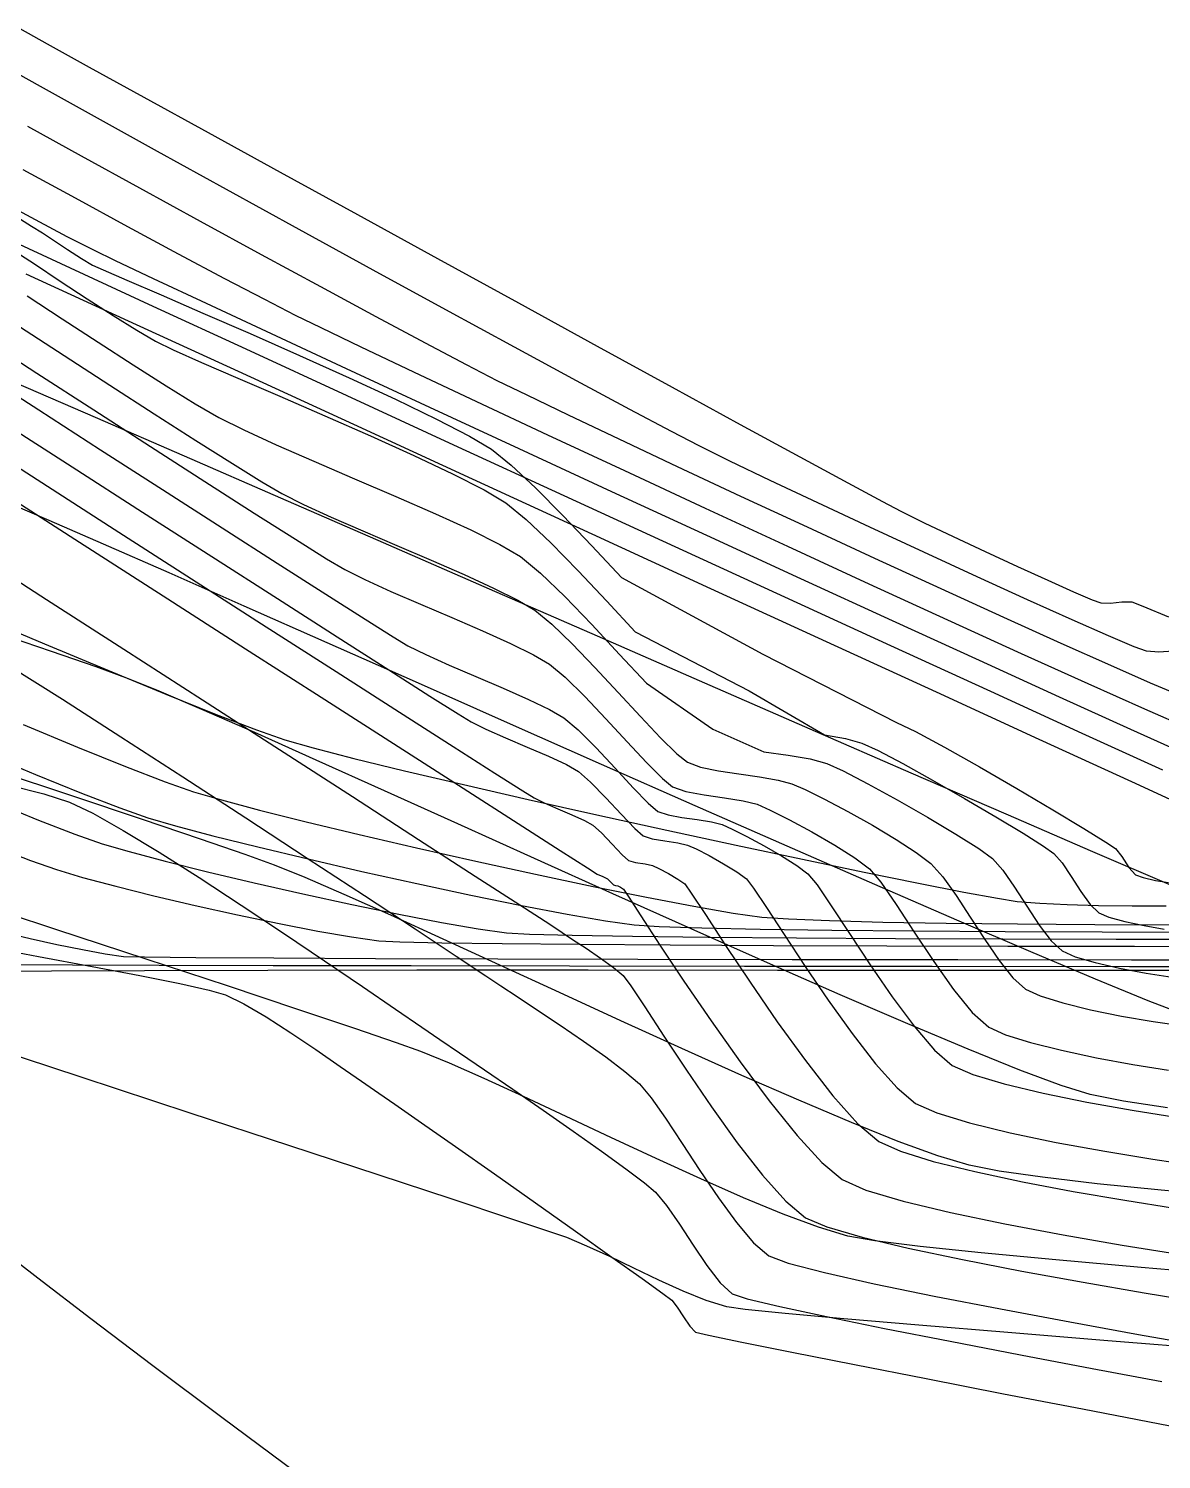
# Model space of a CAD drawing. Header units: metres. Extents: x 708868 to 711043, y 5411316 to 5413138.
# Drawn here: x 709335.99 to 709369.57, y 5411976.19 to 5412018.62 of the extents above; entities that cross this region are included whole.
import ezdxf

# ---------------------------------------------------------------- set-up
doc = ezdxf.new("R2010")
doc.units = ezdxf.units.M
for name, color, linetype in [('Rionegro 2010_Contours', 7, 'Continuous'), ('Rionegro 2014_Contours', 7, 'Continuous'), ('Rionegro 2018_Contours', 7, 'Continuous')]:
    doc.layers.add(name, color=color, linetype=linetype)

msp = doc.modelspace()

# ---------------------------------------------------------------- linework, layer by layer
at = {"layer": 'Rionegro 2010_Contours'}
for points in [[(709334.491, 5412001.206, 241), (709336.462, 5412000.374, 241), (709338.341, 5411999.59, 241), (709340.061, 5411998.882, 241), (709341.554, 5411998.282, 241), (709342.752, 5411997.82, 241), (709343.588, 5411997.526, 241), (709344.426, 5411997.286, 241), (709345.63, 5411996.976, 241), (709347.138, 5411996.609, 241), (709348.883, 5411996.2, 241), (709350.804, 5411995.761, 241), (709352.833, 5411995.307, 241), (709354.909, 5411994.85, 241), (709356.965, 5411994.405, 241), (709358.938, 5411993.985, 241), (709360.763, 5411993.603, 241), (709362.377, 5411993.274, 241), (709363.714, 5411993.011, 241), (709364.711, 5411992.827, 241), (709365.302, 5411992.736, 241), (709365.966, 5411992.681, 241), (709366.783, 5411992.642, 241), (709367.71, 5411992.616, 241), (709368.703, 5411992.605, 241), (709369.719, 5411992.607, 241)], [(709335.83, 5411997.981, 239), (709337.44, 5411997.314, 239), (709338.868, 5411996.736, 239), (709340.04, 5411996.283, 239), (709340.88, 5411995.987, 239), (709341.706, 5411995.746, 239), (709342.841, 5411995.446, 239), (709344.225, 5411995.1, 239), (709345.796, 5411994.723, 239), (709347.493, 5411994.328, 239), (709349.254, 5411993.931, 239), (709351.018, 5411993.544, 239), (709352.724, 5411993.182, 239), (709354.309, 5411992.86, 239), (709355.713, 5411992.591, 239), (709356.874, 5411992.389, 239), (709357.731, 5411992.269, 239), (709358.516, 5411992.214, 239), (709359.731, 5411992.165, 239), (709361.312, 5411992.124, 239), (709363.194, 5411992.091, 239), (709365.312, 5411992.066, 239), (709367.603, 5411992.049, 239), (709370, 5411992.041, 239)], [(709334.686, 5411997.132, 238), (709336.199, 5411996.502, 238), (709337.56, 5411995.95, 238), (709338.694, 5411995.51, 238), (709339.526, 5411995.217, 238), (709340.347, 5411994.977, 238), (709341.456, 5411994.684, 238), (709342.789, 5411994.351, 238), (709344.283, 5411993.994, 238), (709345.875, 5411993.627, 238), (709347.502, 5411993.264, 238), (709349.101, 5411992.921, 238), (709350.608, 5411992.612, 238), (709351.96, 5411992.352, 238), (709353.093, 5411992.155, 238), (709353.946, 5411992.036, 238), (709354.681, 5411991.99, 238), (709355.949, 5411991.95, 238), (709357.678, 5411991.914, 238), (709359.799, 5411991.885, 238), (709362.243, 5411991.861, 238), (709364.939, 5411991.843, 238), (709367.818, 5411991.831, 238), (709370.81, 5411991.825, 238)], [(709335.031, 5411995.662, 237), (709336.289, 5411995.149, 237), (709337.36, 5411994.733, 237), (709338.172, 5411994.447, 237), (709338.978, 5411994.211, 237), (709340.039, 5411993.93, 237), (709341.292, 5411993.617, 237), (709342.674, 5411993.289, 237), (709344.123, 5411992.959, 237), (709345.575, 5411992.642, 237), (709346.967, 5411992.353, 237), (709348.237, 5411992.107, 237), (709349.323, 5411991.919, 237), (709350.16, 5411991.803, 237), (709350.841, 5411991.765, 237), (709352.11, 5411991.731, 237), (709353.897, 5411991.702, 237), (709356.136, 5411991.676, 237), (709358.757, 5411991.654, 237), (709361.692, 5411991.637, 237), (709364.874, 5411991.624, 237), (709368.233, 5411991.616, 237), (709371.701, 5411991.612, 237)], [(709335.077, 5411994.325, 236), (709336.046, 5411993.948, 236), (709336.818, 5411993.678, 236), (709337.594, 5411993.449, 236), (709338.576, 5411993.187, 236), (709339.708, 5411992.905, 236), (709340.931, 5411992.617, 236), (709342.186, 5411992.337, 236), (709343.416, 5411992.078, 236), (709344.563, 5411991.854, 236), (709345.568, 5411991.68, 236), (709346.375, 5411991.57, 236), (709346.998, 5411991.539, 236), (709348.239, 5411991.511, 236), (709350.031, 5411991.487, 236), (709352.31, 5411991.465, 236), (709355.014, 5411991.446, 236), (709358.076, 5411991.431, 236), (709361.433, 5411991.418, 236), (709365.021, 5411991.409, 236), (709368.776, 5411991.403, 236), (709372.633, 5411991.401, 236)], [(709335.289, 5411991.816, 234), (709336.041, 5411991.635, 234), (709336.825, 5411991.46, 234), (709337.585, 5411991.304, 234), (709338.263, 5411991.18, 234), (709338.803, 5411991.103, 234), (709339.43, 5411991.087, 234), (709340.946, 5411991.072, 234), (709343.258, 5411991.058, 234), (709346.276, 5411991.045, 234), (709349.904, 5411991.034, 234), (709354.052, 5411991.024, 234), (709358.626, 5411991.016, 234), (709363.534, 5411991.009, 234), (709368.684, 5411991.005, 234), (709373.981, 5411991.003, 234)], [(709335.64, 5411990.862, 233), (709337.29, 5411990.854, 233), (709339.861, 5411990.845, 233), (709343.245, 5411990.837, 233), (709347.337, 5411990.83, 233), (709352.028, 5411990.823, 233), (709357.212, 5411990.817, 233), (709362.782, 5411990.812, 233), (709368.631, 5411990.809, 233), (709374.652, 5411990.807, 233)], [(709334.919, 5411990.662, 232), (709336.672, 5411990.679, 232), (709339.431, 5411990.69, 232), (709343.081, 5411990.698, 232), (709347.503, 5411990.702, 232), (709352.58, 5411990.702, 232), (709358.196, 5411990.7, 232), (709364.233, 5411990.697, 232), (709370.573, 5411990.691, 232)], [(709335.025, 5411982.532, 231), (709336.262, 5411981.57, 231), (709337.832, 5411980.367, 231), (709339.672, 5411978.973, 231), (709341.719, 5411977.435, 231), (709343.91, 5411975.802, 231)]]:
    msp.add_polyline3d(points, dxfattribs=at)
at = {"layer": 'Rionegro 2014_Contours'}
for points in [[(709335.344, 5412013.226, 241), (709336.079, 5412012.765, 241), (709336.404, 5412012.561, 241), (709336.727, 5412012.35, 241), (709337.142, 5412012.076, 241), (709337.558, 5412011.807, 241), (709337.888, 5412011.608, 241), (709338.202, 5412011.466, 241), (709338.905, 5412011.161, 241), (709339.918, 5412010.723, 241), (709341.162, 5412010.185, 241), (709342.558, 5412009.576, 241), (709344.027, 5412008.926, 241), (709345.491, 5412008.267, 241), (709346.87, 5412007.629, 241), (709348.086, 5412007.043, 241), (709349.06, 5412006.539, 241), (709349.713, 5412006.148, 241), (709350.302, 5412005.674, 241), (709351.02, 5412005, 241), (709351.828, 5412004.184, 241), (709352.689, 5412003.278, 241), (709353.565, 5412002.338, 241), (709357.757, 5412000.068, 241), (709357.757, 5412000.068, 241), (709357.757, 5412000.068, 241), (709357.757, 5412000.068, 241), (709357.757, 5412000.068, 241), (709357.757, 5412000.068, 241), (709357.757, 5412000.068, 241), (709357.757, 5412000.068, 241), (709357.757, 5412000.068, 241), (709357.757, 5412000.068, 241), (709357.757, 5412000.068, 241), (709361.721, 5411998.038, 241), (709362.286, 5411997.772, 241), (709363.144, 5411997.312, 241), (709364.182, 5411996.725, 241), (709365.29, 5411996.081, 241), (709366.357, 5411995.449, 241), (709367.274, 5411994.897, 241), (709367.929, 5411994.494, 241), (709368.212, 5411994.309, 241), (709368.398, 5411994.067, 241), (709368.608, 5411993.745, 241), (709368.802, 5411993.526, 241), (709369.035, 5411993.44, 241), (709369.401, 5411993.357, 241), (709369.787, 5411993.296, 241)], [(709335.479, 5412012.093, 240), (709336.164, 5412011.642, 240), (709336.932, 5412011.134, 240), (709337.73, 5412010.611, 240), (709338.502, 5412010.112, 240), (709339.197, 5412009.679, 240), (709339.758, 5412009.351, 240), (709340.277, 5412009.098, 240), (709341.114, 5412008.723, 240), (709342.193, 5412008.254, 240), (709343.438, 5412007.717, 240), (709344.774, 5412007.138, 240), (709346.123, 5412006.544, 240), (709347.411, 5412005.962, 240), (709348.561, 5412005.419, 240), (709349.497, 5412004.941, 240), (709350.143, 5412004.555, 240), (709350.747, 5412004.065, 240), (709351.477, 5412003.374, 240), (709352.287, 5412002.545, 240), (709353.134, 5412001.644, 240), (709353.974, 5412000.736, 240), (709357.354, 5411998.981, 240), (709357.354, 5411998.981, 240), (709357.354, 5411998.981, 240), (709357.354, 5411998.981, 240), (709357.354, 5411998.981, 240), (709357.354, 5411998.981, 240), (709357.354, 5411998.981, 240), (709357.354, 5411998.981, 240), (709359.588, 5411997.679, 240), (709360.21, 5411997.566, 240), (709360.688, 5411997.433, 240), (709361.176, 5411997.207, 240), (709361.907, 5411996.822, 240), (709362.791, 5411996.331, 240), (709363.74, 5411995.787, 240), (709364.663, 5411995.244, 240), (709365.472, 5411994.756, 240), (709366.077, 5411994.376, 240), (709366.389, 5411994.159, 240), (709366.627, 5411993.876, 240), (709366.899, 5411993.47, 240), (709367.185, 5411993.029, 240), (709367.463, 5411992.641, 240), (709367.716, 5411992.395, 240), (709368.019, 5411992.268, 240), (709368.494, 5411992.137, 240), (709369.063, 5411992.016, 240), (709369.653, 5411991.916, 240)], [(709335.953, 5412010.702, 239), (709336.989, 5412010.018, 239), (709338.051, 5412009.322, 239), (709339.093, 5412008.647, 239), (709340.067, 5412008.028, 239), (709340.927, 5412007.498, 239), (709341.628, 5412007.093, 239), (709342.368, 5412006.72, 239), (709343.332, 5412006.279, 239), (709344.451, 5412005.79, 239), (709345.656, 5412005.273, 239), (709346.879, 5412004.748, 239), (709348.05, 5412004.234, 239), (709349.102, 5412003.752, 239), (709349.966, 5412003.322, 239), (709350.572, 5412002.962, 239), (709351.167, 5412002.474, 239), (709351.891, 5412001.775, 239), (709352.691, 5412000.944, 239), (709353.513, 5412000.061, 239), (709354.305, 5411999.205, 239), (709356.274, 5411997.845, 239), (709356.274, 5411997.845, 239), (709356.274, 5411997.845, 239), (709356.274, 5411997.845, 239), (709356.274, 5411997.845, 239), (709357.783, 5411997.175, 239), (709358.51, 5411997.071, 239), (709359.162, 5411996.96, 239), (709359.655, 5411996.828, 239), (709360.141, 5411996.605, 239), (709360.868, 5411996.227, 239), (709361.736, 5411995.751, 239), (709362.641, 5411995.233, 239), (709363.482, 5411994.732, 239), (709364.157, 5411994.304, 239), (709364.565, 5411994.008, 239), (709364.87, 5411993.659, 239), (709365.215, 5411993.161, 239), (709365.581, 5411992.592, 239), (709365.95, 5411992.034, 239), (709366.306, 5411991.565, 239), (709366.629, 5411991.265, 239), (709367.016, 5411991.096, 239), (709367.608, 5411990.921, 239), (709368.335, 5411990.753, 239), (709369.121, 5411990.603, 239), (709369.895, 5411990.484, 239)], [(709334.631, 5412009.442, 237), (709336.238, 5412008.401, 237), (709337.922, 5412007.312, 237), (709339.608, 5412006.224, 237), (709341.218, 5412005.188, 237), (709342.675, 5412004.255, 237), (709343.904, 5412003.475, 237), (709344.827, 5412002.899, 237), (709345.368, 5412002.577, 237), (709345.963, 5412002.279, 237), (709346.733, 5412001.93, 237), (709347.613, 5412001.548, 237), (709348.539, 5412001.152, 237), (709349.448, 5412000.758, 237), (709350.276, 5412000.386, 237), (709350.959, 5412000.053, 237), (709351.432, 5411999.777, 237), (709351.9, 5411999.386, 237), (709352.477, 5411998.818, 237), (709353.107, 5411998.153, 237), (709353.737, 5411997.473, 237), (709354.313, 5411996.856, 237), (709354.78, 5411996.383, 237), (709355.085, 5411996.134, 237), (709355.479, 5411996, 237), (709356.022, 5411995.898, 237), (709356.619, 5411995.811, 237), (709357.173, 5411995.723, 237), (709357.589, 5411995.618, 237), (709357.974, 5411995.446, 237), (709358.546, 5411995.157, 237), (709359.215, 5411994.795, 237), (709359.893, 5411994.403, 237), (709360.49, 5411994.026, 237), (709360.918, 5411993.706, 237), (709361.257, 5411993.306, 237), (709361.712, 5411992.645, 237), (709362.248, 5411991.827, 237), (709362.827, 5411990.952, 237), (709363.412, 5411990.122, 237), (709363.968, 5411989.439, 237), (709364.457, 5411989.004, 237), (709364.948, 5411988.781, 237), (709365.689, 5411988.549, 237), (709366.611, 5411988.318, 237), (709367.645, 5411988.099, 237), (709368.725, 5411987.9, 237), (709369.782, 5411987.731, 237)], [(709335.723, 5412009.79, 238), (709337.043, 5412008.93, 238), (709338.396, 5412008.051, 238), (709339.719, 5412007.196, 238), (709340.952, 5412006.405, 238), (709342.034, 5412005.72, 238), (709342.903, 5412005.183, 238), (709343.498, 5412004.835, 238), (709344.14, 5412004.51, 238), (709344.96, 5412004.134, 238), (709345.902, 5412003.722, 238), (709346.911, 5412003.29, 238), (709347.93, 5412002.853, 238), (709348.904, 5412002.427, 238), (709349.778, 5412002.027, 238), (709350.496, 5412001.67, 238), (709351.002, 5412001.37, 238), (709351.501, 5412000.96, 238), (709352.108, 5412000.373, 238), (709352.779, 5411999.677, 238), (709353.469, 5411998.936, 238), (709354.134, 5411998.217, 238), (709354.727, 5411997.588, 238), (709355.205, 5411997.114, 238), (709355.523, 5411996.861, 238), (709355.913, 5411996.72, 238), (709356.445, 5411996.608, 238), (709357.051, 5411996.515, 238), (709357.662, 5411996.427, 238), (709358.208, 5411996.333, 238), (709358.622, 5411996.223, 238), (709359.014, 5411996.05, 238), (709359.589, 5411995.764, 238), (709360.276, 5411995.4, 238), (709361.005, 5411994.992, 238), (709361.706, 5411994.576, 238), (709362.308, 5411994.186, 238), (709362.741, 5411993.857, 238), (709363.093, 5411993.466, 238), (709363.486, 5411992.915, 238), (709363.905, 5411992.271, 238), (709364.336, 5411991.603, 238), (709364.762, 5411990.979, 238), (709365.17, 5411990.467, 238), (709365.543, 5411990.134, 238), (709365.984, 5411989.935, 238), (709366.65, 5411989.727, 238), (709367.473, 5411989.523, 238), (709368.387, 5411989.334, 238), (709369.326, 5411989.17, 238), (709370.223, 5411989.043, 238)], [(709334.525, 5412008.456, 236), (709336.291, 5412007.316, 236), (709338.126, 5412006.133, 236), (709339.96, 5412004.951, 236), (709341.729, 5412003.814, 236), (709343.364, 5412002.765, 236), (709344.8, 5412001.847, 236), (709345.969, 5412001.105, 236), (709346.804, 5412000.581, 236), (709347.238, 5412000.319, 236), (709347.768, 5412000.056, 236), (709348.464, 5411999.745, 236), (709349.251, 5411999.406, 236), (709350.057, 5411999.06, 236), (709350.809, 5411998.727, 236), (709351.435, 5411998.429, 236), (709351.861, 5411998.184, 236), (709352.287, 5411997.821, 236), (709352.816, 5411997.289, 236), (709353.382, 5411996.684, 236), (709353.919, 5411996.104, 236), (709354.362, 5411995.646, 236), (709354.647, 5411995.406, 236), (709354.947, 5411995.304, 236), (709355.361, 5411995.226, 236), (709355.816, 5411995.16, 236), (709356.239, 5411995.093, 236), (709356.556, 5411995.013, 236), (709356.85, 5411994.882, 236), (709357.286, 5411994.661, 236), (709357.796, 5411994.385, 236), (709358.313, 5411994.087, 236), (709358.768, 5411993.799, 236), (709359.094, 5411993.555, 236), (709359.364, 5411993.222, 236), (709359.788, 5411992.6, 236), (709360.327, 5411991.779, 236), (709360.943, 5411990.85, 236), (709361.594, 5411989.904, 236), (709362.242, 5411989.032, 236), (709362.848, 5411988.325, 236), (709363.37, 5411987.873, 236), (709363.979, 5411987.604, 236), (709364.91, 5411987.325, 236), (709366.07, 5411987.048, 236), (709367.367, 5411986.784, 236), (709368.708, 5411986.544, 236), (709370, 5411986.34, 236)], [(709335.238, 5412006.943, 235), (709337.287, 5412005.625, 235), (709339.371, 5412004.284, 235), (709341.421, 5412002.967, 235), (709343.367, 5412001.717, 235), (709345.139, 5412000.581, 235), (709346.669, 5411999.602, 235), (709347.887, 5411998.825, 235), (709348.723, 5411998.297, 235), (709349.108, 5411998.061, 235), (709349.546, 5411997.846, 235), (709350.128, 5411997.589, 235), (709350.773, 5411997.313, 235), (709351.401, 5411997.04, 235), (709351.934, 5411996.792, 235), (709352.291, 5411996.591, 235), (709352.653, 5411996.275, 235), (709353.103, 5411995.811, 235), (709353.565, 5411995.313, 235), (709353.959, 5411994.897, 235), (709354.209, 5411994.679, 235), (709354.481, 5411994.594, 235), (709354.857, 5411994.532, 235), (709355.237, 5411994.475, 235), (709355.523, 5411994.408, 235), (709355.779, 5411994.291, 235), (709356.163, 5411994.093, 235), (709356.593, 5411993.853, 235), (709356.989, 5411993.61, 235), (709357.271, 5411993.404, 235), (709357.481, 5411993.13, 235), (709357.867, 5411992.552, 235), (709358.391, 5411991.752, 235), (709359.014, 5411990.809, 235), (709359.699, 5411989.803, 235), (709360.406, 5411988.813, 235), (709361.099, 5411987.92, 235), (709361.737, 5411987.203, 235), (709362.284, 5411986.743, 235), (709362.917, 5411986.46, 235), (709363.88, 5411986.167, 235), (709365.088, 5411985.873, 235), (709366.454, 5411985.589, 235), (709367.893, 5411985.324, 235), (709369.318, 5411985.087, 235), (709370.643, 5411984.888, 235)], [(709334.029, 5412006.669, 234), (709336.245, 5412005.245, 234), (709338.532, 5412003.776, 234), (709340.819, 5412002.307, 234), (709343.036, 5412000.884, 234), (709345.114, 5411999.55, 234), (709346.983, 5411998.352, 234), (709348.574, 5411997.333, 234), (709349.816, 5411996.538, 234), (709350.641, 5411996.014, 234), (709350.978, 5411995.803, 234), (709351.277, 5411995.659, 234), (709351.676, 5411995.485, 234), (709352.1, 5411995.303, 234), (709352.473, 5411995.134, 234), (709352.721, 5411994.998, 234), (709352.978, 5411994.767, 234), (709353.294, 5411994.433, 234), (709353.586, 5411994.12, 234), (709353.771, 5411993.951, 234), (709353.985, 5411993.893, 234), (709354.267, 5411993.85, 234), (709354.49, 5411993.803, 234), (709354.678, 5411993.715, 234), (709354.958, 5411993.566, 234), (709355.243, 5411993.398, 234), (709355.447, 5411993.254, 234), (709355.638, 5411992.983, 234), (709356.057, 5411992.343, 234), (709356.655, 5411991.429, 234), (709357.382, 5411990.338, 234), (709358.187, 5411989.167, 234), (709359.022, 5411988.012, 234), (709359.835, 5411986.97, 234), (709360.577, 5411986.138, 234), (709361.198, 5411985.612, 234), (709361.837, 5411985.325, 234), (709362.812, 5411985.025, 234), (709364.043, 5411984.721, 234), (709365.453, 5411984.421, 234), (709366.962, 5411984.135, 234), (709368.491, 5411983.87, 234), (709369.961, 5411983.636, 234)], [(709335.049, 5412004.963, 233), (709337.497, 5412003.392, 233), (709339.978, 5412001.8, 233), (709342.426, 5412000.229, 233), (709344.77, 5411998.725, 233), (709346.944, 5411997.331, 233), (709348.877, 5411996.09, 233), (709350.503, 5411995.047, 233), (709351.753, 5411994.246, 233), (709352.557, 5411993.731, 233), (709352.848, 5411993.545, 233), (709353.01, 5411993.471, 233), (709353.15, 5411993.406, 233), (709353.251, 5411993.307, 233), (709353.333, 5411993.224, 233), (709353.395, 5411993.211, 233), (709353.457, 5411993.198, 233), (709353.538, 5411993.155, 233), (709353.624, 5411993.103, 233), (709353.763, 5411992.887, 233), (709354.139, 5411992.304, 233), (709354.705, 5411991.439, 233), (709355.416, 5411990.374, 233), (709356.224, 5411989.193, 233), (709357.084, 5411987.981, 233), (709357.949, 5411986.82, 233), (709358.773, 5411985.794, 233), (709359.509, 5411984.987, 233), (709360.111, 5411984.482, 233), (709360.814, 5411984.173, 233), (709361.915, 5411983.844, 233), (709363.319, 5411983.506, 233), (709364.932, 5411983.17, 233), (709366.662, 5411982.845, 233), (709368.412, 5411982.542, 233), (709370.09, 5411982.272, 233)], [(709334.348, 5412003.09, 232), (709336.524, 5412001.692, 232), (709338.816, 5412000.218, 232), (709341.144, 5411998.717, 232), (709343.429, 5411997.243, 232), (709345.592, 5411995.845, 232), (709347.554, 5411994.576, 232), (709349.235, 5411993.487, 232), (709350.558, 5411992.63, 232), (709351.442, 5411992.056, 232), (709351.809, 5411991.816, 232), (709352.12, 5411991.61, 232), (709352.522, 5411991.344, 232), (709352.949, 5411991.053, 232), (709353.336, 5411990.772, 232), (709353.619, 5411990.535, 232), (709353.844, 5411990.232, 232), (709354.26, 5411989.606, 232), (709354.825, 5411988.742, 232), (709355.497, 5411987.726, 232), (709356.236, 5411986.643, 232), (709356.999, 5411985.578, 232), (709357.746, 5411984.618, 232), (709358.435, 5411983.847, 232), (709359.025, 5411983.352, 232), (709359.655, 5411983.083, 232), (709360.698, 5411982.78, 232), (709362.066, 5411982.453, 232), (709363.673, 5411982.113, 232), (709365.432, 5411981.772, 232), (709367.256, 5411981.441, 232), (709369.059, 5411981.13, 232), (709370.753, 5411980.852, 232)], [(709335.435, 5411999.716, 231), (709336.993, 5411998.731, 231), (709338.728, 5411997.617, 231), (709340.567, 5411996.427, 231), (709342.434, 5411995.211, 231), (709344.253, 5411994.021, 231), (709345.949, 5411992.906, 231), (709347.447, 5411991.919, 231), (709348.671, 5411991.109, 231), (709349.546, 5411990.528, 231), (709349.996, 5411990.228, 231), (709350.473, 5411989.911, 231), (709351.076, 5411989.514, 231), (709351.75, 5411989.065, 231), (709352.443, 5411988.593, 231), (709353.101, 5411988.127, 231), (709353.67, 5411987.695, 231), (709354.098, 5411987.325, 231), (709354.444, 5411986.914, 231), (709354.874, 5411986.302, 231), (709355.365, 5411985.558, 231), (709355.894, 5411984.749, 231), (709356.439, 5411983.942, 231), (709356.976, 5411983.207, 231), (709357.484, 5411982.611, 231), (709357.939, 5411982.221, 231), (709358.507, 5411982.007, 231), (709359.582, 5411981.726, 231), (709361.059, 5411981.395, 231), (709362.834, 5411981.03, 231), (709364.801, 5411980.647, 231), (709366.858, 5411980.263, 231), (709368.899, 5411979.893, 231), (709370.821, 5411979.555, 231)], [(709335.428, 5411996.18, 230), (709336.444, 5411995.931, 230), (709337.208, 5411995.681, 230), (709337.894, 5411995.35, 230), (709338.798, 5411994.841, 230), (709339.867, 5411994.191, 230), (709341.05, 5411993.441, 230), (709342.296, 5411992.628, 230), (709343.552, 5411991.793, 230), (709344.767, 5411990.974, 230), (709345.89, 5411990.21, 230), (709346.868, 5411989.54, 230), (709347.65, 5411989.003, 230), (709348.184, 5411988.639, 230), (709348.763, 5411988.247, 230), (709349.503, 5411987.743, 230), (709350.35, 5411987.163, 230), (709351.247, 5411986.543, 230), (709352.14, 5411985.919, 230), (709352.975, 5411985.329, 230), (709353.696, 5411984.807, 230), (709354.248, 5411984.39, 230), (709354.577, 5411984.115, 230), (709354.906, 5411983.719, 230), (709355.284, 5411983.166, 230), (709355.689, 5411982.542, 230), (709356.099, 5411981.931, 230), (709356.494, 5411981.419, 230), (709356.852, 5411981.091, 230), (709357.298, 5411980.946, 230), (709358.262, 5411980.717, 230), (709359.65, 5411980.42, 230), (709361.366, 5411980.071, 230), (709363.314, 5411979.688, 230), (709365.397, 5411979.287, 230), (709367.521, 5411978.885, 230), (709369.589, 5411978.498, 230)], [(709334.612, 5411991.415, 229), (709336.29, 5411991.103, 229), (709337.874, 5411990.807, 229), (709339.292, 5411990.536, 229), (709340.472, 5411990.299, 229), (709341.342, 5411990.105, 229), (709341.829, 5411989.965, 229), (709342.372, 5411989.699, 229), (709343.033, 5411989.31, 229), (709343.762, 5411988.842, 229), (709344.51, 5411988.339, 229), (709345.228, 5411987.843, 229), (709345.865, 5411987.399, 229), (709346.372, 5411987.051, 229), (709346.851, 5411986.721, 229), (709347.638, 5411986.172, 229), (709348.65, 5411985.462, 229), (709349.804, 5411984.65, 229), (709351.016, 5411983.794, 229), (709352.204, 5411982.953, 229), (709353.286, 5411982.185, 229), (709354.176, 5411981.549, 229), (709354.794, 5411981.102, 229), (709355.056, 5411980.904, 229), (709355.216, 5411980.699, 229), (709355.403, 5411980.413, 229), (709355.594, 5411980.137, 229), (709355.766, 5411979.96, 229), (709356.151, 5411979.867, 229), (709357.137, 5411979.662, 229), (709358.613, 5411979.365, 229), (709360.471, 5411978.997, 229), (709362.601, 5411978.58, 229), (709364.893, 5411978.134, 229), (709367.236, 5411977.68, 229), (709369.523, 5411977.238, 229), (709371.642, 5411976.83, 229)]]:
    msp.add_polyline3d(points, dxfattribs=at)
at = {"layer": 'Rionegro 2018_Contours'}
for points in [[(709335.731, 5412018.623, 241), (709336.543, 5412018.173, 241), (709337.791, 5412017.483, 241), (709339.404, 5412016.593, 241), (709341.314, 5412015.542, 241), (709343.449, 5412014.367, 241), (709345.74, 5412013.107, 241), (709348.117, 5412011.801, 241), (709350.511, 5412010.488, 241), (709352.851, 5412009.205, 241), (709355.068, 5412007.991, 241), (709357.091, 5412006.885, 241), (709358.851, 5412005.925, 241), (709360.278, 5412005.15, 241), (709361.301, 5412004.598, 241), (709361.852, 5412004.308, 241), (709362.542, 5412003.969, 241), (709363.4, 5412003.561, 241), (709364.347, 5412003.117, 241), (709365.31, 5412002.673, 241), (709366.21, 5412002.263, 241), (709366.972, 5412001.922, 241), (709367.521, 5412001.685, 241), (709367.779, 5412001.587, 241), (709368.068, 5412001.584, 241), (709368.405, 5412001.618, 241), (709368.695, 5412001.617, 241), (709369.027, 5412001.489, 241), (709369.783, 5412001.173, 241)], [(709369.927, 5412000.162, 240), (709369.494, 5412000.131, 240), (709369.131, 5412000.155, 240), (709368.766, 5412000.289, 240), (709368.006, 5412000.612, 240), (709366.927, 5412001.089, 240), (709365.604, 5412001.685, 240), (709364.113, 5412002.364, 240), (709362.529, 5412003.092, 240), (709360.928, 5412003.834, 240), (709359.386, 5412004.556, 240), (709357.979, 5412005.221, 240), (709356.781, 5412005.795, 240), (709355.869, 5412006.244, 240), (709355.051, 5412006.669, 240), (709353.815, 5412007.327, 240), (709352.238, 5412008.177, 240), (709350.395, 5412009.177, 240), (709348.36, 5412010.286, 240), (709346.208, 5412011.463, 240), (709344.016, 5412012.665, 240), (709341.859, 5412013.852, 240), (709339.811, 5412014.982, 240), (709337.947, 5412016.012, 240), (709336.344, 5412016.903, 240), (709335.076, 5412017.612, 240)], [(709370.079, 5411998.867, 239), (709369.255, 5411999.213, 239), (709368.076, 5411999.73, 239), (709366.606, 5412000.387, 239), (709364.907, 5412001.156, 239), (709363.045, 5412002.006, 239), (709361.082, 5412002.909, 239), (709359.082, 5412003.833, 239), (709357.11, 5412004.75, 239), (709355.228, 5412005.63, 239), (709353.501, 5412006.442, 239), (709351.993, 5412007.158, 239), (709350.767, 5412007.747, 239), (709349.886, 5412008.18, 239), (709348.973, 5412008.65, 239), (709347.754, 5412009.293, 239), (709346.292, 5412010.074, 239), (709344.651, 5412010.96, 239), (709342.894, 5412011.913, 239), (709341.084, 5412012.901, 239), (709339.285, 5412013.888, 239), (709337.561, 5412014.839, 239), (709335.974, 5412015.719, 239)], [(709370.434, 5411997.848, 238), (709369.087, 5411998.436, 238), (709367.398, 5411999.191, 238), (709365.429, 5412000.082, 238), (709363.246, 5412001.078, 238), (709360.914, 5412002.148, 238), (709358.497, 5412003.263, 238), (709356.061, 5412004.392, 238), (709353.67, 5412005.504, 238), (709351.389, 5412006.568, 238), (709349.283, 5412007.555, 238), (709347.417, 5412008.434, 238), (709345.855, 5412009.174, 238), (709344.662, 5412009.745, 238), (709343.903, 5412010.116, 238), (709342.991, 5412010.584, 238), (709341.813, 5412011.204, 238), (709340.439, 5412011.936, 238), (709338.937, 5412012.745, 238), (709337.378, 5412013.591, 238), (709335.83, 5412014.438, 238)], [(709370.445, 5411997.036, 237), (709368.664, 5411997.838, 237), (709366.554, 5411998.795, 237), (709364.18, 5411999.878, 237), (709361.602, 5412001.057, 237), (709358.886, 5412002.305, 237), (709356.093, 5412003.591, 237), (709353.286, 5412004.885, 237), (709350.53, 5412006.16, 237), (709347.886, 5412007.385, 237), (709345.418, 5412008.531, 237), (709343.189, 5412009.568, 237), (709341.261, 5412010.469, 237), (709339.699, 5412011.202, 237), (709338.564, 5412011.74, 237), (709337.921, 5412012.052, 237), (709337.14, 5412012.452, 237), (709336.194, 5412012.95, 237), (709335.135, 5412013.515, 237)], [(709335.159, 5412012.483, 236), (709337.225, 5412011.526, 236), (709339.672, 5412010.395, 236), (709342.428, 5412009.122, 236), (709345.424, 5412007.74, 236), (709348.589, 5412006.281, 236), (709351.854, 5412004.777, 236), (709355.148, 5412003.262, 236), (709358.401, 5412001.767, 236), (709361.543, 5412000.324, 236), (709364.504, 5411998.967, 236), (709367.213, 5411997.728, 236), (709369.602, 5411996.638, 236)], [(709371.099, 5411995.179, 235), (709368.699, 5411996.279, 235), (709365.947, 5411997.542, 235), (709362.907, 5411998.938, 235), (709359.642, 5412000.437, 235), (709356.218, 5412002.01, 235), (709352.699, 5412003.627, 235), (709349.149, 5412005.259, 235), (709345.632, 5412006.876, 235), (709342.212, 5412008.448, 235), (709338.954, 5412009.946, 235), (709335.922, 5412011.34, 235)], [(709369.802, 5411993.233, 234), (709367.539, 5411994.21, 234), (709364.972, 5411995.322, 234), (709362.16, 5411996.543, 234), (709359.164, 5411997.847, 234), (709356.041, 5411999.208, 234), (709352.852, 5412000.599, 234), (709349.655, 5412001.994, 234), (709346.509, 5412003.367, 234), (709343.474, 5412004.691, 234), (709340.609, 5412005.941, 234), (709337.973, 5412007.089, 234), (709335.625, 5412008.109, 234)], [(709370.345, 5411989.341, 233), (709369.182, 5411989.79, 233), (709367.617, 5411990.431, 233), (709365.707, 5411991.237, 233), (709363.508, 5411992.18, 233), (709361.079, 5411993.235, 233), (709358.476, 5411994.374, 233), (709355.756, 5411995.572, 233), (709352.975, 5411996.801, 233), (709350.191, 5411998.034, 233), (709347.46, 5411999.245, 233), (709344.84, 5412000.408, 233), (709342.387, 5412001.495, 233), (709340.159, 5412002.48, 233), (709338.212, 5412003.336, 233), (709336.602, 5412004.037, 233), (709335.388, 5412004.555, 233)], [(709369.752, 5411986.615, 232), (709368.449, 5411986.81, 232), (709367.46, 5411987.01, 232), (709366.601, 5411987.277, 232), (709365.38, 5411987.732, 232), (709363.847, 5411988.349, 232), (709362.055, 5411989.103, 232), (709360.054, 5411989.967, 232), (709357.895, 5411990.915, 232), (709355.631, 5411991.922, 232), (709353.313, 5411992.962, 232), (709350.991, 5411994.008, 232), (709348.717, 5411995.035, 232), (709346.542, 5411996.017, 232), (709344.518, 5411996.927, 232), (709342.696, 5411997.741, 232), (709341.127, 5411998.431, 232), (709339.863, 5411998.973, 232), (709338.955, 5411999.34, 232), (709337.993, 5411999.69, 232), (709336.669, 5412000.15, 232), (709335.044, 5412000.701, 232)], [(709371.69, 5411983.972, 231), (709369.571, 5411984.167, 231), (709367.672, 5411984.361, 231), (709366.051, 5411984.552, 231), (709364.764, 5411984.736, 231), (709363.87, 5411984.91, 231), (709362.95, 5411985.187, 231), (709361.773, 5411985.617, 231), (709360.383, 5411986.174, 231), (709358.822, 5411986.835, 231), (709357.133, 5411987.575, 231), (709355.359, 5411988.37, 231), (709353.544, 5411989.196, 231), (709351.73, 5411990.029, 231), (709349.961, 5411990.845, 231), (709348.279, 5411991.619, 231), (709346.728, 5411992.327, 231), (709345.349, 5411992.945, 231), (709344.188, 5411993.449, 231), (709343.285, 5411993.814, 231), (709342.413, 5411994.129, 231), (709341.087, 5411994.586, 231), (709339.373, 5411995.165, 231), (709337.334, 5411995.845, 231), (709335.034, 5411996.606, 231)], [(709371.76, 5411981.644, 230), (709368.975, 5411981.877, 230), (709366.441, 5411982.101, 230), (709364.232, 5411982.311, 230), (709362.42, 5411982.502, 230), (709361.078, 5411982.67, 230), (709360.28, 5411982.81, 230), (709359.406, 5411983.074, 230), (709358.362, 5411983.461, 230), (709357.187, 5411983.945, 230), (709355.917, 5411984.503, 230), (709354.593, 5411985.108, 230), (709353.25, 5411985.733, 230), (709351.929, 5411986.355, 230), (709350.667, 5411986.947, 230), (709349.502, 5411987.484, 230), (709348.472, 5411987.939, 230), (709347.615, 5411988.288, 230), (709346.897, 5411988.545, 230), (709345.661, 5411988.967, 230), (709343.97, 5411989.534, 230), (709341.888, 5411990.227, 230), (709339.477, 5411991.024, 230), (709336.801, 5411991.905, 230), (709333.922, 5411992.851, 230)], [(709371.212, 5411979.447, 229), (709367.987, 5411979.705, 229), (709365.02, 5411979.946, 229), (709362.387, 5411980.165, 229), (709360.163, 5411980.357, 229), (709358.422, 5411980.515, 229), (709357.239, 5411980.635, 229), (709356.689, 5411980.711, 229), (709356.079, 5411980.902, 229), (709355.397, 5411981.175, 229), (709354.674, 5411981.502, 229), (709353.937, 5411981.853, 229), (709353.218, 5411982.2, 229), (709352.544, 5411982.513, 229), (709351.945, 5411982.763, 229), (709351.416, 5411982.946, 229), (709350.26, 5411983.333, 229), (709348.548, 5411983.9, 229), (709346.351, 5411984.626, 229), (709343.74, 5411985.486, 229), (709340.783, 5411986.459, 229), (709337.554, 5411987.52, 229), (709334.12, 5411988.647, 229)]]:
    msp.add_polyline3d(points, dxfattribs=at)

doc.saveas('drawing.dxf')
